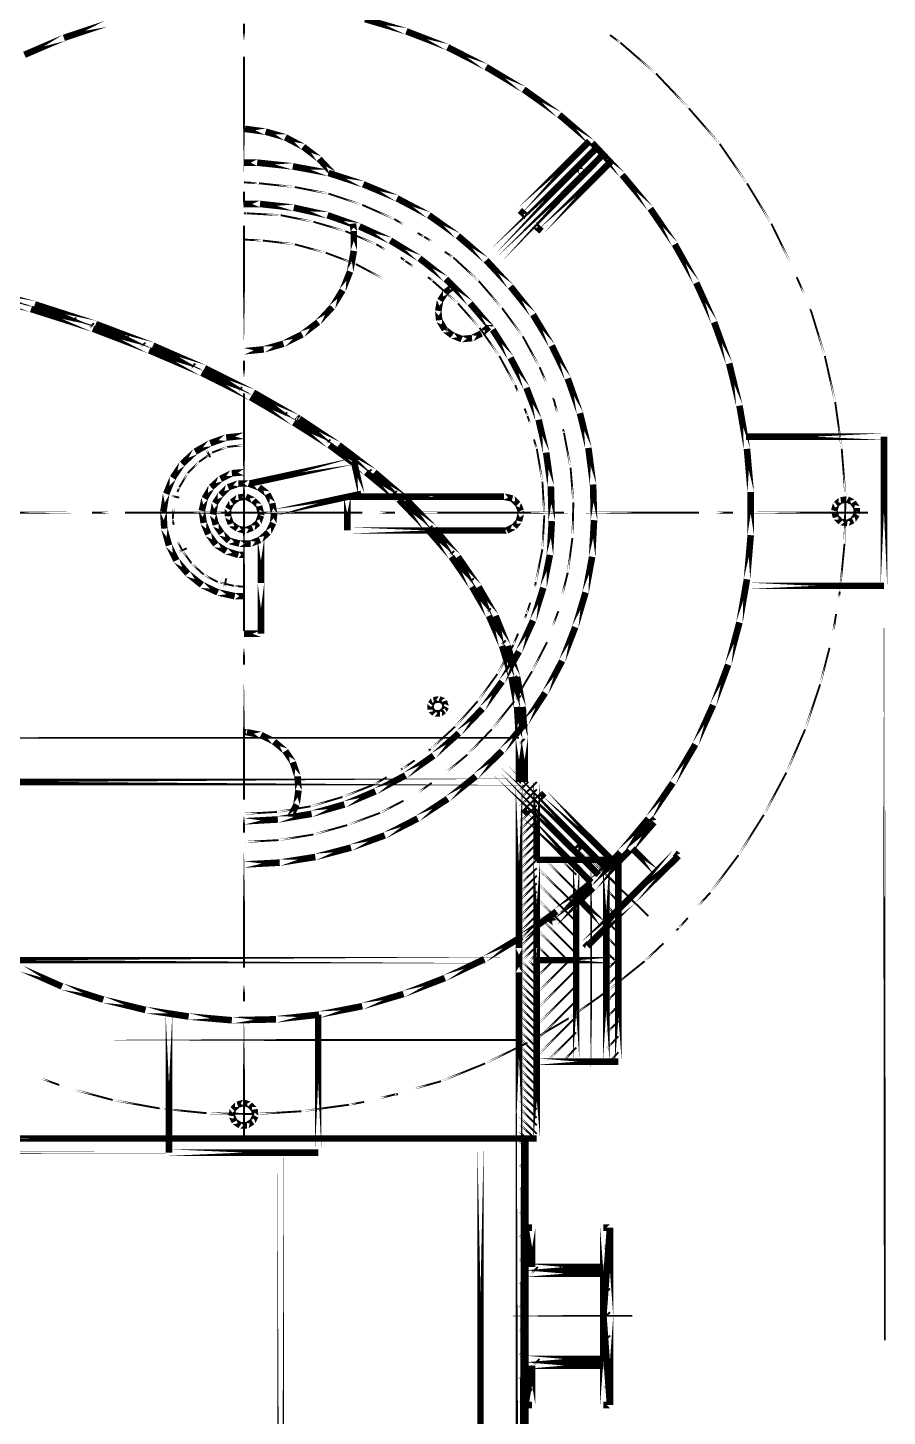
# Model space of a CAD drawing. Extents: x 0 to 359, y 1 to 652.
# Drawn here: x 281.6 to 359.2, y 416.8 to 542.1 of the extents above; entities that cross this region are included whole.
import ezdxf

# ---------------------------------------------------------------- set-up
doc = ezdxf.new("R2010")
doc.units = 0
doc.layers.add('C00-00-00-BLACK', color=7, linetype='CONTINUOUS')

msp = doc.modelspace()

# ---------------------------------------------------------------- linework, layer by layer
at = {"layer": 'C00-00-00-BLACK'}
for points, const_width in [([(288.713, 542.459), (284.904, 541.189), (288.713, 542.459)], 0.5927), ([(301.159, 540.935), (301.159, 542.459), (301.159, 540.935)], 0.1693), ([(315.806, 541.782), (312.082, 542.883), (315.806, 541.782)], 0.5927), ([(284.904, 541.189), (281.347, 539.665), (284.904, 541.189)], 0.5927), ([(319.533, 540.343), (315.806, 541.782), (319.533, 540.343)], 0.5927), ([(335.111, 540.766), (334.18, 541.443), (335.111, 540.766)], 0.1693), ([(323.004, 538.565), (319.533, 540.343), (323.004, 538.565)], 0.5927), ([(338.328, 537.972), (335.111, 540.766), (338.328, 537.972)], 0.1693), ([(301.159, 528.743), (301.159, 539.496), (301.159, 528.743)], 0.1693), ([(326.39, 536.533), (323.004, 538.565), (326.39, 536.533)], 0.5927), ([(341.292, 534.839), (338.328, 537.972), (341.292, 534.839)], 0.1693), ([(329.607, 534.247), (326.39, 536.533), (329.607, 534.247)], 0.5927), ([(332.57, 531.707), (329.607, 534.247), (332.57, 531.707)], 0.5927), ([(344.085, 531.622), (341.292, 534.839), (344.085, 531.622)], 0.1693), ([(301.245, 532.977), (301.159, 532.977), (301.245, 532.977)], 0.5927), ([(303.106, 532.723), (301.245, 532.977), (303.106, 532.723)], 0.5927), ([(304.884, 532.215), (303.106, 532.723), (304.884, 532.215)], 0.5927), ([(306.494, 531.368), (304.884, 532.215), (306.494, 531.368)], 0.5927), ([(307.932, 530.267), (306.494, 531.368), (307.932, 530.267)], 0.5927), ([(323.681, 521.97), (332.995, 531.283), (323.681, 521.97)], 0.5927), ([(326.051, 525.611), (332.317, 531.876), (326.051, 525.611)], 0.5927), ([(335.279, 528.828), (332.57, 531.707), (335.279, 528.828)], 0.5927), ([(346.541, 528.066), (344.085, 531.622), (346.541, 528.066)], 0.1693), ([(302.344, 529.929), (301.159, 529.929), (302.344, 529.929)], 0.5927), ([(305.562, 529.59), (302.344, 529.929), (305.562, 529.59)], 0.5927), ([(309.203, 528.913), (307.932, 530.267), (309.203, 528.913)], 0.5927), ([(324.273, 521.293), (333.587, 530.691), (324.273, 521.293)], 0.5927), ([(327.999, 523.748), (334.264, 530.013), (327.999, 523.748)], 0.5927), ([(308.78, 528.997), (305.562, 529.59), (308.78, 528.997)], 0.5927), ([(311.912, 527.981), (308.78, 528.997), (311.912, 527.981)], 0.5927), ([(331.555, 529.167), (331.216, 529.505), (331.555, 529.167)], 0.5927), ([(331.555, 529.167), (331.808, 528.913), (331.555, 529.167)], 0.5927), ([(337.821, 525.78), (335.279, 528.828), (337.821, 525.78)], 0.5927), ([(302.514, 528.066), (301.159, 528.151), (302.514, 528.066)], 0.1693), ([(305.732, 527.727), (302.514, 528.066), (305.732, 527.727)], 0.1693), ([(308.78, 527.135), (305.732, 527.727), (308.78, 527.135)], 0.1693), ([(314.96, 526.711), (311.912, 527.981), (314.96, 526.711)], 0.5927), ([(348.742, 524.425), (346.541, 528.066), (348.742, 524.425)], 0.1693), ([(302.599, 526.203), (301.159, 526.203), (302.599, 526.203)], 0.5927), ([(301.159, 525.78), (301.159, 527.304), (301.159, 525.78)], 0.1693), ([(305.646, 525.865), (302.599, 526.203), (305.646, 525.865)], 0.5927), ([(311.828, 526.119), (308.78, 527.135), (311.828, 526.119)], 0.1693), ([(314.705, 524.849), (311.828, 526.119), (314.705, 524.849)], 0.1693), ([(317.839, 525.187), (314.96, 526.711), (317.839, 525.187)], 0.5927), ([(301.413, 525.357), (301.159, 525.357), (301.413, 525.357)], 0.1693), ([(304.461, 525.187), (301.413, 525.357), (304.461, 525.187)], 0.1693), ([(307.425, 524.595), (304.461, 525.187), (307.425, 524.595)], 0.1693), ([(308.694, 525.187), (305.646, 525.865), (308.694, 525.187)], 0.5927), ([(311.573, 524.171), (308.694, 525.187), (311.573, 524.171)], 0.5927), ([(320.463, 523.325), (317.839, 525.187), (320.463, 523.325)], 0.5927), ([(326.729, 525.018), (326.051, 525.611), (326.729, 525.018)], 0.5927), ([(340.021, 522.563), (337.821, 525.78), (340.021, 522.563)], 0.5927), ([(301.159, 513.588), (301.159, 524.256), (301.159, 513.588)], 0.1693), ([(310.304, 523.748), (307.425, 524.595), (310.304, 523.748)], 0.1693), ([(313.097, 522.563), (310.304, 523.748), (313.097, 522.563)], 0.1693), ([(311.066, 523.748), (310.981, 524.425), (311.066, 523.748)], 0.5927), ([(311.066, 521.97), (311.066, 523.748), (311.066, 521.97)], 0.5927), ([(314.368, 522.901), (311.573, 524.171), (314.368, 522.901)], 0.5927), ([(315.553, 524.341), (314.705, 524.849), (315.553, 524.341)], 0.1693), ([(327.321, 524.341), (327.999, 523.748), (327.321, 524.341)], 0.5927), ([(350.435, 520.954), (348.742, 524.425), (350.435, 520.954)], 0.1693), ([(302.853, 522.901), (301.159, 522.986), (302.853, 522.901)], 0.1693), ([(305.732, 522.563), (302.853, 522.901), (305.732, 522.563)], 0.1693), ([(308.525, 521.801), (305.732, 522.563), (308.525, 521.801)], 0.1693), ([(313.945, 522.055), (313.097, 522.563), (313.945, 522.055)], 0.1693), ([(316.992, 521.293), (314.368, 522.901), (316.992, 521.293)], 0.5927), ([(317.416, 523.24), (316.822, 523.579), (317.416, 523.24)], 0.1693), ([(318.093, 522.817), (317.416, 523.24), (318.093, 522.817)], 0.1693), ([(323.004, 521.123), (320.463, 523.325), (323.004, 521.123)], 0.5927), ([(341.968, 519.091), (340.021, 522.563), (341.968, 519.091)], 0.5927), ([(311.234, 520.785), (308.525, 521.801), (311.234, 520.785)], 0.1693), ([(310.727, 520.107), (311.066, 521.97), (310.727, 520.107)], 0.5927), ([(315.722, 521.039), (315.299, 521.377), (315.722, 521.039)], 0.1693), ([(319.363, 519.43), (316.992, 521.293), (319.363, 519.43)], 0.5927), ([(320.04, 521.377), (319.278, 521.885), (320.04, 521.377)], 0.1693), ([(322.326, 519.261), (320.04, 521.377), (322.326, 519.261)], 0.1693), ([(325.205, 518.753), (323.004, 521.123), (325.205, 518.753)], 0.5927), ([(310.049, 518.414), (310.727, 520.107), (310.049, 518.414)], 0.5927), ([(313.775, 519.43), (311.234, 520.785), (313.775, 519.43)], 0.1693), ([(316.484, 520.531), (315.722, 521.039), (316.484, 520.531)], 0.1693), ([(282.279, 517.144), (276.352, 518.753), (282.279, 517.144)], 0.5927), ([(309.117, 516.89), (310.049, 518.414), (309.117, 516.89)], 0.5927), ([(318.178, 519.261), (317.754, 519.599), (318.178, 519.261)], 0.1693), ([(320.463, 517.229), (318.178, 519.261), (320.463, 517.229)], 0.1693), ([(321.564, 517.229), (319.363, 519.43), (321.564, 517.229)], 0.5927), ([(320.04, 518.753), (319.363, 518.245), (320.04, 518.753)], 0.5927), ([(324.443, 516.805), (322.326, 519.261), (324.443, 516.805)], 0.1693), ([(327.237, 516.213), (325.205, 518.753), (327.237, 516.213)], 0.5927), ([(343.578, 515.535), (341.968, 519.091), (343.578, 515.535)], 0.5927), ([(351.706, 518.075), (351.028, 519.599), (351.706, 518.075)], 0.1693), ([(281.94, 516.721), (276.013, 518.329), (281.94, 516.721)], 0.5927), ([(287.783, 515.366), (282.279, 517.144), (287.783, 515.366)], 0.5927), ([(318.855, 517.483), (318.685, 516.551), (318.855, 517.483)], 0.5927), ([(319.363, 518.245), (318.855, 517.483), (319.363, 518.245)], 0.5927), ([(323.596, 514.858), (321.564, 517.229), (323.596, 514.858)], 0.5927), ([(287.528, 514.943), (281.94, 516.721), (287.528, 514.943)], 0.5927), ([(282.448, 516.551), (282.787, 516.975), (282.448, 516.551)], 0.1693), ([(284.056, 516.128), (284.395, 516.467), (284.056, 516.128)], 0.1693), ([(307.848, 515.535), (309.117, 516.89), (307.848, 515.535)], 0.5927), ([(318.685, 516.551), (318.771, 515.705), (318.685, 516.551)], 0.5927), ([(322.411, 515.027), (320.463, 517.229), (322.411, 515.027)], 0.1693), ([(326.306, 514.265), (324.443, 516.805), (326.306, 514.265)], 0.1693), ([(328.929, 513.419), (327.237, 516.213), (328.929, 513.419)], 0.5927), ([(352.298, 516.636), (352.213, 516.721), (352.298, 516.636)], 0.1693), ([(353.568, 512.487), (352.298, 516.636), (353.568, 512.487)], 0.1693), ([(285.666, 515.535), (286.004, 515.959), (285.666, 515.535)], 0.1693), ([(287.189, 515.027), (287.613, 515.451), (287.189, 515.027)], 0.1693), ([(292.608, 512.995), (287.528, 514.943), (292.608, 512.995)], 0.5927), ([(292.946, 513.419), (287.783, 515.366), (292.946, 513.419)], 0.5927), ([(288.798, 514.519), (289.221, 514.858), (288.798, 514.519)], 0.1693), ([(306.408, 514.435), (307.848, 515.535), (306.408, 514.435)], 0.5927), ([(318.771, 515.705), (319.278, 514.858), (318.771, 515.705)], 0.5927), ([(319.786, 514.435), (318.939, 515.366), (319.786, 514.435)], 0.1693), ([(319.278, 514.858), (319.956, 514.35), (319.278, 514.858)], 0.5927), ([(322.579, 514.519), (323.257, 515.112), (322.579, 514.519)], 0.5927), ([(324.189, 512.487), (322.411, 515.027), (324.189, 512.487)], 0.1693), ([(323.257, 515.112), (323.257, 515.281), (323.257, 515.112)], 0.5927), ([(325.205, 512.318), (323.596, 514.858), (325.205, 512.318)], 0.5927), ([(344.933, 511.81), (343.578, 515.535), (344.933, 511.81)], 0.5927), ([(290.322, 513.927), (290.745, 514.265), (290.322, 513.927)], 0.1693), ([(291.846, 513.334), (292.269, 513.673), (291.846, 513.334)], 0.1693), ([(297.604, 511.387), (292.946, 513.419), (297.604, 511.387)], 0.5927), ([(302.937, 513.08), (304.716, 513.588), (302.937, 513.08)], 0.5927), ([(304.716, 513.588), (306.408, 514.435), (304.716, 513.588)], 0.5927), ([(319.956, 514.35), (320.802, 514.011), (319.956, 514.35)], 0.5927), ([(320.802, 514.011), (321.733, 514.096), (320.802, 514.011)], 0.5927), ([(321.733, 514.096), (322.579, 514.519), (321.733, 514.096)], 0.5927), ([(327.83, 511.471), (326.306, 514.265), (327.83, 511.471)], 0.1693), ([(330.369, 510.455), (328.929, 513.419), (330.369, 510.455)], 0.5927), ([(297.349, 510.963), (292.608, 512.995), (297.349, 510.963)], 0.5927), ([(293.371, 512.741), (293.794, 513.08), (293.371, 512.741)], 0.1693), ([(294.895, 512.064), (295.232, 512.487), (294.895, 512.064)], 0.1693), ([(301.159, 512.911), (302.937, 513.08), (301.159, 512.911)], 0.5927), ([(325.628, 509.863), (324.189, 512.487), (325.628, 509.863)], 0.1693), ([(326.645, 509.609), (325.205, 512.318), (326.645, 509.609)], 0.5927), ([(354.499, 508.339), (353.568, 512.487), (354.499, 508.339)], 0.1693), ([(296.333, 511.387), (296.756, 511.81), (296.333, 511.387)], 0.1693), ([(301.752, 508.762), (297.349, 510.963), (301.752, 508.762)], 0.5927), ([(302.005, 509.185), (297.604, 511.387), (302.005, 509.185)], 0.5927), ([(297.772, 510.794), (298.196, 511.133), (297.772, 510.794)], 0.1693), ([(301.159, 510.54), (301.159, 512.064), (301.159, 510.54)], 0.1693), ([(328.422, 510.117), (327.83, 511.471), (328.422, 510.117)], 0.1693), ([(345.863, 508), (344.933, 511.81), (345.863, 508)], 0.5927), ([(299.212, 510.032), (299.551, 510.455), (299.212, 510.032)], 0.1693), ([(325.883, 509.185), (325.628, 509.863), (325.883, 509.185)], 0.1693), ([(331.471, 507.323), (330.369, 510.455), (331.471, 507.323)], 0.5927), ([(300.651, 509.355), (300.99, 509.693), (300.651, 509.355)], 0.1693), ([(301.159, 498.348), (301.159, 509.101), (301.159, 498.348)], 0.1693), ([(305.646, 506.476), (301.752, 508.762), (305.646, 506.476)], 0.5927), ([(305.985, 506.899), (302.005, 509.185), (305.985, 506.899)], 0.5927), ([(302.005, 508.593), (302.344, 509.016), (302.005, 508.593)], 0.1693), ([(327.744, 506.73), (326.645, 509.609), (327.744, 506.73)], 0.5927), ([(329.099, 508.593), (329.015, 508.677), (329.099, 508.593)], 0.1693), ([(329.438, 507.323), (329.099, 508.593), (329.438, 507.323)], 0.1693), ([(303.361, 507.831), (303.784, 508.254), (303.361, 507.831)], 0.1693), ([(304.716, 507.069), (305.054, 507.407), (304.716, 507.069)], 0.1693), ([(326.729, 507.069), (326.475, 507.746), (326.729, 507.069)], 0.1693), ([(332.233, 504.19), (331.471, 507.323), (332.233, 504.19)], 0.5927), ([(346.541, 504.105), (345.863, 508), (346.541, 504.105)], 0.5927), ([(355.092, 504.105), (354.499, 508.339), (355.092, 504.105)], 0.1693), ([(308.864, 504.444), (305.646, 506.476), (308.864, 504.444)], 0.5927), ([(305.985, 506.899), (305.901, 506.984), (305.985, 506.899)], 0.5927), ([(306.155, 506.815), (305.985, 506.899), (306.155, 506.815)], 0.5927), ([(309.711, 504.444), (306.155, 506.815), (309.711, 504.444)], 0.5927), ([(306.071, 506.307), (306.408, 506.645), (306.071, 506.307)], 0.1693), ([(326.982, 506.391), (326.729, 507.069), (326.982, 506.391)], 0.1693), ([(328.422, 503.767), (327.744, 506.73), (328.422, 503.767)], 0.5927), ([(298.111, 504.613), (296.756, 503.851), (298.111, 504.613)], 0.5927), ([(299.551, 505.121), (298.111, 504.613), (299.551, 505.121)], 0.5927), ([(301.159, 505.291), (299.551, 505.121), (301.159, 505.291)], 0.5927), ([(307.34, 505.46), (307.679, 505.799), (307.34, 505.46)], 0.1693), ([(308.61, 504.613), (308.949, 504.952), (308.61, 504.613)], 0.1693), ([(327.575, 504.105), (327.321, 504.952), (327.575, 504.105)], 0.1693), ([(330.031, 505.545), (329.946, 505.883), (330.031, 505.545)], 0.1693), ([(330.623, 502.412), (330.031, 505.545), (330.623, 502.412)], 0.1693), ([(358.902, 505.206), (346.455, 505.206), (358.902, 505.206)], 0.5927), ([(358.902, 491.744), (358.902, 505.206), (358.902, 491.744)], 0.5927), ([(296.756, 503.851), (295.571, 502.751), (296.756, 503.851)], 0.5927), ([(298.281, 503.767), (297.095, 502.92), (298.281, 503.767)], 0.1693), ([(297.772, 504.021), (298.111, 503.343), (297.772, 504.021)], 0.1693), ([(299.635, 504.275), (298.281, 503.767), (299.635, 504.275)], 0.1693), ([(301.159, 504.444), (299.635, 504.275), (301.159, 504.444)], 0.1693), ([(312.166, 501.989), (308.864, 504.444), (312.166, 501.989)], 0.5927), ([(312.928, 501.989), (309.711, 504.444), (312.928, 501.989)], 0.5927), ([(309.879, 503.767), (310.218, 504.105), (309.879, 503.767)], 0.1693), ([(328.083, 501.142), (327.575, 504.105), (328.083, 501.142)], 0.1693), ([(328.845, 500.719), (328.422, 503.767), (328.845, 500.719)], 0.5927), ([(332.656, 500.888), (332.233, 504.19), (332.656, 500.888)], 0.5927), ([(346.88, 500.211), (346.541, 504.105), (346.88, 500.211)], 0.5927), ([(355.431, 499.787), (355.092, 504.105), (355.431, 499.787)], 0.1693), ([(295.571, 502.751), (294.725, 501.481), (295.571, 502.751)], 0.5927), ([(297.095, 502.92), (296.08, 501.904), (297.095, 502.92)], 0.1693), ([(311.066, 503.005), (301.668, 500.973), (311.066, 503.005)], 0.5927), ([(311.743, 500.041), (311.066, 503.005), (311.743, 500.041)], 0.5927), ([(311.066, 502.835), (311.404, 503.174), (311.066, 502.835)], 0.1693), ([(330.878, 499.279), (330.623, 502.412), (330.878, 499.279)], 0.1693), ([(294.725, 501.481), (294.133, 500.041), (294.725, 501.481)], 0.5927), ([(296.08, 501.904), (295.318, 500.634), (296.08, 501.904)], 0.1693), ([(299.043, 501.396), (298.196, 500.634), (299.043, 501.396)], 0.5927), ([(300.058, 501.904), (299.043, 501.396), (300.058, 501.904)], 0.5927), ([(300.651, 500.973), (299.721, 500.634), (300.651, 500.973)], 0.5927), ([(301.159, 501.989), (300.058, 501.904), (301.159, 501.989)], 0.5927), ([(301.582, 500.973), (300.651, 500.973), (301.582, 500.973)], 0.5927), ([(301.159, 501.904), (301.159, 498.348), (301.159, 501.904)], 0.1693), ([(302.514, 500.634), (301.582, 500.973), (302.514, 500.634)], 0.5927), ([(315.13, 499.533), (312.166, 501.989), (315.13, 499.533)], 0.5927), ([(312.251, 501.904), (312.674, 502.243), (312.251, 501.904)], 0.1693), ([(315.806, 499.533), (312.928, 501.989), (315.806, 499.533)], 0.5927), ([(313.436, 500.973), (313.775, 501.311), (313.436, 500.973)], 0.1693), ([(328.253, 498.094), (328.083, 501.142), (328.253, 498.094)], 0.1693), ([(332.74, 497.671), (332.656, 500.888), (332.74, 497.671)], 0.5927), ([(294.133, 500.041), (293.878, 498.433), (294.133, 500.041)], 0.5927), ([(294.556, 499.872), (295.318, 499.703), (294.556, 499.872)], 0.1693), ([(295.318, 500.634), (295.148, 500.211), (295.318, 500.634)], 0.1693), ([(297.604, 499.618), (297.349, 498.517), (297.604, 499.618)], 0.5927), ([(298.196, 500.634), (297.604, 499.618), (298.196, 500.634)], 0.5927), ([(299.043, 499.957), (298.534, 499.195), (299.043, 499.957)], 0.5927), ([(299.721, 500.634), (299.043, 499.957), (299.721, 500.634)], 0.5927), ([(300.651, 499.703), (300.058, 499.279), (300.651, 499.703)], 0.5927), ([(301.329, 499.787), (300.651, 499.703), (301.329, 499.787)], 0.5927), ([(302.005, 499.449), (301.329, 499.787), (302.005, 499.449)], 0.5927), ([(303.276, 500.041), (302.514, 500.634), (303.276, 500.041)], 0.5927), ([(303.699, 499.195), (303.276, 500.041), (303.699, 499.195)], 0.5927), ([(303.868, 498.348), (311.743, 500.041), (303.868, 498.348)], 0.5927), ([(324.612, 499.787), (310.472, 499.787), (324.612, 499.787)], 0.5927), ([(310.472, 499.787), (310.472, 496.739), (310.472, 499.787)], 0.5927), ([(312.421, 499.787), (324.612, 499.787), (312.421, 499.787)], 0.5927), ([(314.537, 499.957), (314.96, 500.295), (314.537, 499.957)], 0.1693), ([(324.612, 499.787), (325.374, 499.618), (324.612, 499.787)], 0.5927), ([(325.374, 499.618), (325.883, 499.11), (325.374, 499.618)], 0.5927), ([(328.929, 497.586), (328.845, 500.719), (328.929, 497.586)], 0.5927), ([(346.88, 496.316), (346.88, 500.211), (346.88, 496.316)], 0.5927), ([(293.878, 498.433), (293.963, 496.909), (293.878, 498.433)], 0.5927), ([(294.809, 498.771), (294.725, 497.755), (294.809, 498.771)], 0.1693), ([(297.349, 498.517), (297.518, 497.417), (297.349, 498.517)], 0.5927), ([(298.534, 499.195), (298.366, 498.179), (298.534, 499.195)], 0.5927), ([(300.058, 499.279), (299.721, 498.687), (300.058, 499.279)], 0.5927), ([(299.721, 498.687), (299.721, 498.009), (299.721, 498.687)], 0.5927), ([(302.514, 498.941), (302.005, 499.449), (302.514, 498.941)], 0.5927), ([(302.683, 498.263), (302.514, 498.941), (302.683, 498.263)], 0.5927), ([(303.868, 498.263), (303.699, 499.195), (303.868, 498.263)], 0.5927), ([(317.669, 496.909), (315.13, 499.533), (317.669, 496.909)], 0.5927), ([(318.346, 496.909), (315.806, 499.533), (318.346, 496.909)], 0.5927), ([(315.722, 498.941), (316.061, 499.279), (315.722, 498.941)], 0.1693), ([(325.883, 499.11), (326.136, 498.517), (325.883, 499.11)], 0.5927), ([(326.136, 498.517), (326.136, 498.263), (326.136, 498.517)], 0.5927), ([(330.793, 496.062), (330.878, 499.279), (330.793, 496.062)], 0.1693), ([(354.584, 499.11), (354.415, 498.517), (354.584, 499.11)], 0.5927), ([(354.415, 498.517), (354.584, 497.925), (354.415, 498.517)], 0.5927), ([(355.007, 499.449), (354.584, 499.11), (355.007, 499.449)], 0.5927), ([(355.6, 499.533), (355.007, 499.449), (355.6, 499.533)], 0.5927), ([(355.346, 495.554), (355.431, 499.787), (355.346, 495.554)], 0.1693), ([(356.108, 499.279), (355.6, 499.533), (356.108, 499.279)], 0.5927), ([(356.447, 498.771), (356.108, 499.279), (356.447, 498.771)], 0.5927), ([(356.447, 498.179), (356.447, 498.771), (356.447, 498.179)], 0.5927), ([(285.919, 498.348), (275.251, 498.348), (285.919, 498.348)], 0.1693), ([(288.968, 498.348), (287.444, 498.348), (288.968, 498.348)], 0.1693), ([(301.159, 498.348), (290.406, 498.348), (301.159, 498.348)], 0.1693), ([(294.725, 497.755), (294.809, 497.247), (294.725, 497.755)], 0.1693), ([(297.518, 497.417), (297.942, 496.401), (297.518, 497.417)], 0.5927), ([(297.604, 498.348), (301.159, 498.348), (297.604, 498.348)], 0.1693), ([(298.366, 498.179), (298.619, 497.247), (298.366, 498.179)], 0.5927), ([(298.619, 497.247), (299.128, 496.485), (298.619, 497.247)], 0.5927), ([(299.721, 498.009), (299.974, 497.332), (299.721, 498.009)], 0.5927), ([(299.974, 497.332), (300.567, 496.909), (299.974, 497.332)], 0.5927), ([(301.159, 498.348), (301.159, 487.68), (301.159, 498.348)], 0.1693), ([(301.159, 498.348), (311.828, 498.348), (301.159, 498.348)], 0.1693), ([(304.631, 498.348), (301.159, 498.348), (304.631, 498.348)], 0.1693), ([(301.159, 494.877), (301.159, 498.348), (301.159, 494.877)], 0.1693), ([(301.921, 496.993), (302.43, 497.417), (301.921, 496.993)], 0.5927), ([(302.43, 497.417), (302.683, 498.094), (302.43, 497.417)], 0.5927), ([(302.683, 498.094), (302.683, 498.263), (302.683, 498.094)], 0.5927), ([(303.361, 496.57), (303.784, 497.417), (303.361, 496.57)], 0.5927), ([(303.784, 497.417), (303.868, 498.263), (303.784, 497.417)], 0.5927), ([(313.351, 498.348), (314.791, 498.348), (313.351, 498.348)], 0.1693), ([(316.315, 498.348), (327.068, 498.348), (316.315, 498.348)], 0.1693), ([(316.738, 497.925), (317.077, 498.263), (316.738, 497.925)], 0.1693), ([(330.878, 498.348), (318.601, 498.348), (330.878, 498.348)], 0.1693), ([(325.967, 497.586), (325.544, 497.078), (325.967, 497.586)], 0.5927), ([(326.136, 498.263), (325.967, 497.586), (326.136, 498.263)], 0.5927), ([(328.083, 495.046), (328.253, 498.094), (328.083, 495.046)], 0.1693), ([(328.506, 498.348), (330.031, 498.348), (328.506, 498.348)], 0.1693), ([(328.761, 494.538), (328.929, 497.586), (328.761, 494.538)], 0.5927), ([(331.555, 498.348), (342.222, 498.348), (331.555, 498.348)], 0.1693), ([(332.57, 494.369), (332.74, 497.671), (332.57, 494.369)], 0.5927), ([(343.746, 498.348), (345.27, 498.348), (343.746, 498.348)], 0.1693), ([(346.71, 498.348), (357.463, 498.348), (346.71, 498.348)], 0.1693), ([(354.584, 497.925), (355.007, 497.501), (354.584, 497.925)], 0.5927), ([(355.007, 497.501), (355.6, 497.417), (355.007, 497.501)], 0.5927), ([(355.6, 497.417), (356.108, 497.671), (355.6, 497.417)], 0.5927), ([(356.108, 497.671), (356.447, 498.179), (356.108, 497.671)], 0.5927), ([(293.963, 496.909), (294.386, 495.385), (293.963, 496.909)], 0.5927), ([(297.942, 496.401), (298.619, 495.469), (297.942, 496.401)], 0.5927), ([(299.128, 496.485), (299.805, 495.808), (299.128, 496.485)], 0.5927), ([(300.567, 496.909), (301.245, 496.739), (300.567, 496.909)], 0.5927), ([(301.245, 496.739), (301.921, 496.993), (301.245, 496.739)], 0.5927), ([(301.752, 495.554), (302.599, 495.893), (301.752, 495.554)], 0.5927), ([(302.599, 495.893), (303.361, 496.57), (302.599, 495.893)], 0.5927), ([(302.683, 495.977), (302.683, 491.998), (302.683, 495.977)], 0.5927), ([(310.472, 496.739), (324.782, 496.739), (310.472, 496.739)], 0.5927), ([(319.87, 494.369), (317.669, 496.909), (319.87, 494.369)], 0.5927), ([(317.754, 496.824), (318.178, 497.163), (317.754, 496.824)], 0.1693), ([(320.463, 494.369), (318.346, 496.909), (320.463, 494.369)], 0.5927), ([(318.771, 495.639), (319.108, 496.062), (318.771, 495.639)], 0.1693), ([(324.866, 496.739), (324.612, 496.739), (324.866, 496.739)], 0.5927), ([(325.544, 497.078), (324.866, 496.739), (325.544, 497.078)], 0.5927), ([(330.369, 492.929), (330.793, 496.062), (330.369, 492.929)], 0.1693), ([(346.541, 492.337), (346.88, 496.316), (346.541, 492.337)], 0.5927), ([(294.386, 495.385), (295.063, 494.03), (294.386, 495.385)], 0.5927), ([(295.148, 495.808), (295.571, 494.961), (295.148, 495.808)], 0.1693), ([(295.232, 494.792), (295.994, 495.131), (295.232, 494.792)], 0.1693), ([(295.571, 494.961), (296.417, 493.776), (295.571, 494.961)], 0.1693), ([(298.619, 495.469), (299.551, 494.877), (298.619, 495.469)], 0.5927), ([(299.551, 494.877), (300.651, 494.538), (299.551, 494.877)], 0.5927), ([(299.805, 495.808), (300.736, 495.554), (299.805, 495.808)], 0.5927), ([(300.736, 495.554), (301.752, 495.554), (300.736, 495.554)], 0.5927), ([(319.701, 494.538), (320.125, 494.877), (319.701, 494.538)], 0.1693), ([(327.491, 492.083), (328.083, 495.046), (327.491, 492.083)], 0.1693), ([(354.923, 491.236), (355.346, 495.554), (354.923, 491.236)], 0.1693), ([(295.063, 494.03), (296.08, 492.845), (295.063, 494.03)], 0.5927), ([(296.417, 493.776), (297.518, 492.76), (296.417, 493.776)], 0.1693), ([(300.651, 494.538), (301.159, 494.538), (300.651, 494.538)], 0.5927), ([(321.733, 491.659), (319.87, 494.369), (321.733, 491.659)], 0.5927), ([(322.326, 491.659), (320.463, 494.369), (322.326, 491.659)], 0.5927), ([(320.632, 493.268), (320.971, 493.691), (320.632, 493.268)], 0.1693), ([(328.167, 491.575), (328.761, 494.538), (328.167, 491.575)], 0.5927), ([(331.978, 491.151), (332.57, 494.369), (331.978, 491.151)], 0.5927), ([(296.08, 492.845), (297.349, 491.829), (296.08, 492.845)], 0.5927), ([(297.518, 492.76), (298.789, 492.083), (297.518, 492.76)], 0.1693), ([(299.382, 491.575), (299.551, 492.421), (299.382, 491.575)], 0.1693), ([(321.48, 492.083), (321.903, 492.421), (321.48, 492.083)], 0.1693), ([(329.861, 490.897), (330.369, 492.929), (329.861, 490.897)], 0.1693), ([(345.863, 488.442), (346.541, 492.337), (345.863, 488.442)], 0.5927), ([(297.349, 491.829), (298.789, 491.151), (297.349, 491.829)], 0.5927), ([(298.789, 491.151), (300.313, 490.813), (298.789, 491.151)], 0.5927), ([(298.789, 492.083), (300.228, 491.744), (298.789, 492.083)], 0.1693), ([(300.228, 491.744), (301.159, 491.659), (300.228, 491.744)], 0.1693), ([(302.683, 491.998), (302.683, 487.426), (302.683, 491.998)], 0.5927), ([(323.257, 489.035), (321.733, 491.659), (323.257, 489.035)], 0.5927), ([(323.85, 489.035), (322.326, 491.659), (323.85, 489.035)], 0.5927), ([(322.326, 490.728), (322.665, 491.067), (322.326, 490.728)], 0.1693), ([(327.237, 488.611), (328.167, 491.575), (327.237, 488.611)], 0.5927), ([(327.405, 491.659), (327.491, 492.083), (327.405, 491.659)], 0.1693), ([(331.046, 488.019), (331.978, 491.151), (331.046, 488.019)], 0.5927), ([(346.455, 491.744), (358.902, 491.744), (346.455, 491.744)], 0.5927), ([(354.838, 490.728), (354.923, 491.236), (354.838, 490.728)], 0.1693), ([(358.902, 491.744), (358.987, 423.672), (358.902, 491.744)], 0.1693), ([(300.313, 490.813), (301.159, 490.813), (300.313, 490.813)], 0.5927), ([(326.645, 489.204), (326.982, 490.22), (326.645, 489.204)], 0.1693), ([(324.443, 486.325), (323.257, 489.035), (324.443, 486.325)], 0.5927), ([(323.088, 489.373), (323.427, 489.712), (323.088, 489.373)], 0.1693), ([(324.951, 486.325), (323.85, 489.035), (324.951, 486.325)], 0.5927), ([(325.967, 485.817), (327.237, 488.611), (325.967, 485.817)], 0.5927), ([(326.475, 488.781), (326.645, 489.204), (326.475, 488.781)], 0.1693), ([(329.015, 488.103), (329.522, 489.458), (329.015, 488.103)], 0.1693), ([(344.847, 484.632), (345.863, 488.442), (344.847, 484.632)], 0.5927), ([(354.33, 487.595), (354.584, 489.204), (354.33, 487.595)], 0.1693), ([(302.683, 487.426), (301.159, 487.426), (302.683, 487.426)], 0.5927), ([(323.766, 487.934), (324.189, 488.357), (323.766, 487.934)], 0.1693), ([(325.458, 486.41), (325.883, 487.426), (325.458, 486.41)], 0.1693), ([(329.861, 484.971), (331.046, 488.019), (329.861, 484.971)], 0.5927), ([(301.159, 486.156), (301.159, 484.632), (301.159, 486.156)], 0.1693), ([(324.019, 483.785), (325.458, 486.41), (324.019, 483.785)], 0.1693), ([(325.289, 483.531), (324.443, 486.325), (325.289, 483.531)], 0.5927), ([(324.443, 483.108), (325.967, 485.817), (324.443, 483.108)], 0.5927), ([(324.358, 486.41), (324.782, 486.833), (324.358, 486.41)], 0.1693), ([(325.797, 483.531), (324.951, 486.325), (325.797, 483.531)], 0.5927), ([(327.152, 484.039), (328.506, 486.664), (327.152, 484.039)], 0.1693), ([(353.145, 482.854), (353.991, 486.156), (353.145, 482.854)], 0.1693), ([(324.951, 484.886), (325.374, 485.309), (324.951, 484.886)], 0.1693), ([(328.337, 482.092), (329.861, 484.971), (328.337, 482.092)], 0.5927), ([(343.493, 480.991), (344.847, 484.632), (343.493, 480.991)], 0.5927), ([(322.242, 481.33), (324.019, 483.785), (322.242, 481.33)], 0.1693), ([(325.797, 480.822), (325.289, 483.531), (325.797, 480.822)], 0.5927), ([(325.374, 483.193), (325.797, 483.616), (325.374, 483.193)], 0.1693), ([(325.544, 481.33), (327.152, 484.039), (325.544, 481.33)], 0.1693), ([(326.306, 480.822), (325.797, 483.531), (326.306, 480.822)], 0.5927), ([(301.159, 483.193), (301.159, 472.44), (301.159, 483.193)], 0.1693), ([(322.665, 480.653), (324.443, 483.108), (322.665, 480.653)], 0.5927), ([(326.559, 479.383), (328.337, 482.092), (326.559, 479.383)], 0.5927), ([(351.79, 478.79), (353.145, 482.854), (351.79, 478.79)], 0.1693), ([(318.262, 481.415), (318.008, 481.076), (318.262, 481.415)], 0.5927), ([(318.008, 481.076), (318.008, 480.568), (318.008, 481.076)], 0.5927), ([(318.771, 481.499), (318.262, 481.415), (318.771, 481.499)], 0.5927), ([(319.194, 481.33), (318.771, 481.499), (319.194, 481.33)], 0.5927), ([(319.363, 480.822), (319.194, 481.33), (319.363, 480.822)], 0.5927), ([(319.194, 480.483), (319.363, 480.822), (319.194, 480.483)], 0.5927), ([(320.209, 479.044), (322.242, 481.33), (320.209, 479.044)], 0.1693), ([(323.511, 478.79), (325.544, 481.33), (323.511, 478.79)], 0.1693), ([(325.967, 478.028), (325.797, 480.822), (325.967, 478.028)], 0.5927), ([(325.713, 481.415), (326.136, 481.838), (325.713, 481.415)], 0.1693), ([(326.475, 478.028), (326.306, 480.822), (326.475, 478.028)], 0.5927), ([(341.884, 477.435), (343.493, 480.991), (341.884, 477.435)], 0.5927), ([(318.008, 480.568), (318.346, 480.229), (318.008, 480.568)], 0.5927), ([(318.346, 480.229), (318.855, 480.229), (318.346, 480.229)], 0.5927), ([(318.855, 480.229), (319.194, 480.483), (318.855, 480.229)], 0.5927), ([(320.548, 478.451), (322.665, 480.653), (320.548, 478.451)], 0.5927), ([(325.967, 479.467), (326.39, 479.975), (325.967, 479.467)], 0.1693), ([(301.413, 478.536), (301.159, 478.536), (301.413, 478.536)], 0.5927), ([(302.683, 478.282), (301.413, 478.536), (302.683, 478.282)], 0.5927), ([(318.008, 477.012), (320.209, 479.044), (318.008, 477.012)], 0.1693), ([(318.262, 476.419), (320.548, 478.451), (318.262, 476.419)], 0.5927), ([(321.31, 476.504), (323.511, 478.79), (321.31, 476.504)], 0.1693), ([(324.443, 476.843), (326.559, 479.383), (324.443, 476.843)], 0.5927), ([(350.096, 474.895), (351.79, 478.79), (350.096, 474.895)], 0.1693), ([(239.267, 478.028), (325.967, 478.028), (239.267, 478.028)], 0.1693), ([(303.868, 477.689), (302.683, 478.282), (303.868, 477.689)], 0.5927), ([(304.884, 476.843), (303.868, 477.689), (304.884, 476.843)], 0.5927), ([(325.967, 478.028), (325.967, 474.049), (325.967, 478.028)], 0.5927), ([(325.967, 477.435), (326.475, 477.943), (325.967, 477.435)], 0.1693), ([(326.475, 478.028), (326.475, 474.049), (326.475, 478.028)], 0.5927), ([(339.852, 473.964), (341.884, 477.435), (339.852, 473.964)], 0.5927), ([(305.562, 475.827), (304.884, 476.843), (305.562, 475.827)], 0.5927), ([(305.985, 474.557), (305.562, 475.827), (305.985, 474.557)], 0.5927), ([(315.722, 474.641), (318.262, 476.419), (315.722, 474.641)], 0.5927), ([(317.754, 476.843), (318.008, 477.012), (317.754, 476.843)], 0.1693), ([(319.363, 474.895), (321.31, 476.504), (319.363, 474.895)], 0.1693), ([(322.072, 474.557), (324.443, 476.843), (322.072, 474.557)], 0.5927), ([(306.071, 473.287), (305.985, 474.557), (306.071, 473.287)], 0.5927), ([(313.013, 473.202), (315.722, 474.641), (313.013, 473.202)], 0.5927), ([(315.299, 475.149), (315.467, 475.234), (315.299, 475.149)], 0.1693), ([(315.467, 475.234), (316.568, 475.996), (315.467, 475.234)], 0.1693), ([(319.533, 472.525), (322.072, 474.557), (319.533, 472.525)], 0.5927), ([(323.934, 474.811), (333.163, 465.667), (323.934, 474.811)], 0.5927), ([(324.612, 475.488), (333.841, 466.259), (324.612, 475.488)], 0.5927), ([(325.967, 475.319), (326.475, 475.827), (325.967, 475.319)], 0.1693), ([(348.065, 471.085), (350.096, 474.895), (348.065, 471.085)], 0.1693), ([(327.575, 474.049), (235.966, 474.049), (327.575, 474.049)], 0.5927), ([(326.982, 474.049), (239.267, 474.049), (326.982, 474.049)], 0.5927), ([(305.901, 472.017), (306.071, 473.287), (305.901, 472.017)], 0.5927), ([(310.049, 472.694), (312.844, 473.795), (310.049, 472.694)], 0.1693), ([(312.844, 473.795), (314.029, 474.472), (312.844, 473.795)], 0.1693), ([(316.907, 473.117), (318.093, 473.964), (316.907, 473.117)], 0.1693), ([(325.967, 474.049), (325.967, 304.038), (325.967, 474.049)], 0.5927), ([(325.967, 474.049), (325.967, 459.063), (325.967, 474.049)], 0.5927), ([(325.967, 472.44), (327.575, 474.049), (325.967, 472.44)], 0.1693), ([(325.967, 473.202), (326.813, 474.049), (325.967, 473.202)], 0.1693), ([(325.967, 473.879), (326.136, 474.049), (325.967, 473.879)], 0.1693), ([(327.575, 474.049), (327.575, 467.021), (327.575, 474.049)], 0.5927), ([(337.651, 470.747), (339.852, 473.964), (337.651, 470.747)], 0.5927), ([(307.17, 471.847), (310.049, 472.694), (307.17, 471.847)], 0.1693), ([(310.218, 472.017), (313.013, 473.202), (310.218, 472.017)], 0.5927), ([(313.436, 471.255), (315.553, 472.355), (313.436, 471.255)], 0.1693), ([(316.822, 470.747), (319.533, 472.525), (316.822, 470.747)], 0.5927), ([(325.967, 471.763), (327.575, 473.371), (325.967, 471.763)], 0.1693), ([(325.967, 471.085), (327.575, 472.694), (325.967, 471.085)], 0.1693), ([(327.66, 472.44), (328.253, 473.033), (327.66, 472.44)], 0.5927), ([(328.253, 473.033), (334.433, 466.937), (328.253, 473.033)], 0.5927), ([(301.159, 471.17), (304.122, 471.339), (301.159, 471.17)], 0.1693), ([(301.159, 471.001), (301.159, 469.477), (301.159, 471.001)], 0.1693), ([(304.207, 470.662), (307.256, 471.17), (304.207, 470.662)], 0.5927), ([(304.122, 471.339), (307.17, 471.847), (304.122, 471.339)], 0.1693), ([(305.308, 470.831), (305.901, 472.017), (305.308, 470.831)], 0.5927), ([(307.256, 471.17), (310.218, 472.017), (307.256, 471.17)], 0.5927), ([(310.472, 470.154), (313.436, 471.255), (310.472, 470.154)], 0.1693), ([(325.967, 470.323), (327.575, 471.932), (325.967, 470.323)], 0.1693), ([(325.967, 469.646), (327.575, 471.255), (325.967, 469.646)], 0.1693), ([(326.982, 471.763), (326.39, 471.17), (326.982, 471.763)], 0.5927), ([(326.39, 471.17), (332.486, 464.989), (326.39, 471.17)], 0.5927), ([(345.779, 467.445), (348.065, 471.085), (345.779, 467.445)], 0.1693), ([(301.159, 470.493), (304.207, 470.662), (301.159, 470.493)], 0.5927), ([(307.425, 469.307), (310.472, 470.154), (307.425, 469.307)], 0.1693), ([(313.859, 469.223), (316.822, 470.747), (313.859, 469.223)], 0.5927), ([(325.967, 468.969), (327.575, 470.577), (325.967, 468.969)], 0.1693), ([(325.967, 468.207), (327.575, 469.815), (325.967, 468.207)], 0.1693), ([(335.111, 467.699), (337.651, 470.747), (335.111, 467.699)], 0.5927), ([(335.957, 467.868), (338.158, 470.408), (335.957, 467.868)], 0.5927), ([(338.158, 470.408), (337.821, 470.747), (338.158, 470.408)], 0.5927), ([(301.159, 468.63), (304.292, 468.799), (301.159, 468.63)], 0.1693), ([(304.292, 468.799), (307.425, 469.307), (304.292, 468.799)], 0.1693), ([(310.811, 468.122), (313.859, 469.223), (310.811, 468.122)], 0.5927), ([(325.967, 467.529), (327.575, 469.138), (325.967, 467.529)], 0.1693), ([(331.046, 467.783), (331.639, 468.461), (331.046, 467.783)], 0.5927), ([(332.486, 469.053), (332.486, 457.031), (332.486, 469.053)], 0.1693), ([(301.159, 467.953), (301.159, 457.285), (301.159, 467.953)], 0.1693), ([(304.377, 466.767), (307.595, 467.275), (304.377, 466.767)], 0.5927), ([(307.595, 467.275), (310.811, 468.122), (307.595, 467.275)], 0.5927), ([(325.967, 466.852), (327.575, 468.461), (325.967, 466.852)], 0.1693), ([(325.967, 466.09), (327.575, 467.699), (325.967, 466.09)], 0.1693), ([(327.575, 467.021), (334.942, 467.021), (327.575, 467.021)], 0.5927), ([(327.575, 467.021), (327.575, 459.063), (327.575, 467.021)], 0.5927), ([(334.942, 467.021), (327.575, 467.021), (334.942, 467.021)], 0.5927), ([(327.575, 467.021), (327.575, 448.818), (327.575, 467.021)], 0.5927), ([(331.132, 467.021), (331.132, 457.962), (331.132, 467.021)], 0.5927), ([(331.301, 468.122), (337.651, 461.941), (331.301, 468.122)], 0.1693), ([(332.401, 464.905), (335.111, 467.699), (332.401, 464.905)], 0.5927), ([(332.656, 464.481), (335.957, 467.868), (332.656, 464.481)], 0.5927), ([(333.841, 467.021), (333.841, 457.962), (333.841, 467.021)], 0.5927), ([(334.942, 467.021), (334.942, 459.063), (334.942, 467.021)], 0.5927), ([(334.942, 448.818), (334.942, 467.021), (334.942, 448.818)], 0.5927), ([(340.021, 467.614), (335.957, 463.55), (340.021, 467.614)], 0.5927), ([(338.328, 465.921), (336.211, 468.037), (338.328, 465.921)], 0.5927), ([(336.211, 463.296), (340.36, 467.36), (336.211, 463.296)], 0.5927), ([(340.36, 467.36), (340.021, 467.614), (340.36, 467.36)], 0.5927), ([(343.239, 464.058), (345.779, 467.445), (343.239, 464.058)], 0.1693), ([(301.159, 466.598), (304.377, 466.767), (301.159, 466.598)], 0.5927), ([(325.967, 465.413), (327.575, 467.021), (325.967, 465.413)], 0.1693), ([(325.967, 464.735), (327.575, 466.259), (325.967, 464.735)], 0.1693), ([(327.575, 466.344), (331.132, 462.873), (327.575, 466.344)], 0.1693), ([(328.337, 467.021), (331.132, 464.227), (328.337, 467.021)], 0.1693), ([(329.777, 467.021), (331.132, 465.667), (329.777, 467.021)], 0.1693), ([(334.01, 467.021), (334.942, 466.09), (334.01, 467.021)], 0.1693), ([(325.967, 463.973), (327.575, 465.582), (325.967, 463.973)], 0.1693), ([(325.967, 463.296), (327.575, 464.905), (325.967, 463.296)], 0.1693), ([(327.575, 464.989), (331.132, 461.433), (327.575, 464.989)], 0.1693), ([(329.354, 462.365), (332.401, 464.905), (329.354, 462.365)], 0.5927), ([(333.841, 465.751), (334.942, 464.651), (333.841, 465.751)], 0.1693), ([(325.967, 462.534), (327.575, 464.143), (325.967, 462.534)], 0.1693), ([(327.575, 463.55), (331.132, 459.994), (327.575, 463.55)], 0.1693), ([(329.184, 461.349), (332.656, 464.481), (329.184, 461.349)], 0.5927), ([(333.587, 461.179), (331.471, 463.381), (333.587, 461.179)], 0.5927), ([(331.894, 459.486), (335.957, 463.55), (331.894, 459.486)], 0.5927), ([(336.211, 463.296), (332.147, 459.232), (336.211, 463.296)], 0.5927), ([(333.841, 464.397), (334.942, 463.211), (333.841, 464.397)], 0.1693), ([(342.138, 462.873), (343.239, 464.058), (342.138, 462.873)], 0.1693), ([(325.967, 461.857), (327.575, 463.465), (325.967, 461.857)], 0.1693), ([(325.967, 461.179), (327.575, 462.788), (325.967, 461.179)], 0.1693), ([(326.22, 460.079), (329.354, 462.365), (326.22, 460.079)], 0.5927), ([(333.841, 462.957), (334.942, 461.772), (333.841, 462.957)], 0.1693), ([(325.967, 460.417), (327.575, 462.026), (325.967, 460.417)], 0.1693), ([(325.967, 459.74), (327.575, 461.349), (325.967, 459.74)], 0.1693), ([(327.575, 462.111), (331.132, 458.555), (327.575, 462.111)], 0.1693), ([(329.184, 461.349), (328.761, 461.687), (329.184, 461.349)], 0.5927), ([(333.841, 461.518), (334.942, 460.417), (333.841, 461.518)], 0.1693), ([(340.36, 460.841), (341.206, 461.772), (340.36, 460.841)], 0.1693), ([(322.834, 458.047), (326.22, 460.079), (322.834, 458.047)], 0.5927), ([(325.967, 459.063), (327.575, 460.671), (325.967, 459.063)], 0.1693), ([(325.967, 458.301), (327.575, 459.909), (325.967, 458.301)], 0.1693), ([(327.575, 460.756), (330.369, 457.962), (327.575, 460.756)], 0.1693), ([(333.841, 460.163), (334.942, 458.978), (333.841, 460.163)], 0.1693), ([(340.105, 460.587), (340.36, 460.841), (340.105, 460.587)], 0.1693), ([(325.967, 459.063), (325.967, 457.877), (325.967, 459.063)], 0.5927), ([(326.306, 457.962), (327.575, 459.232), (326.306, 457.962)], 0.1693), ([(326.982, 457.962), (327.575, 458.555), (326.982, 457.962)], 0.1693), ([(327.575, 459.317), (328.929, 457.962), (327.575, 459.317)], 0.1693), ([(332.147, 459.232), (331.894, 459.486), (332.147, 459.232)], 0.5927), ([(332.486, 446.871), (332.486, 458.809), (332.486, 446.871)], 0.1693), ([(333.841, 458.724), (334.603, 457.962), (333.841, 458.724)], 0.1693), ([(337.312, 457.877), (339.006, 459.486), (337.312, 457.877)], 0.1693), ([(327.575, 457.962), (235.966, 457.962), (327.575, 457.962)], 0.5927), ([(281.094, 457.2), (284.734, 455.591), (281.094, 457.2)], 0.5927), ([(319.278, 456.353), (322.834, 458.047), (319.278, 456.353)], 0.5927), ([(325.967, 456.861), (325.967, 457.877), (325.967, 456.861)], 0.5927), ([(325.967, 457.369), (327.575, 455.761), (325.967, 457.369)], 0.1693), ([(326.136, 457.962), (327.575, 456.523), (326.136, 457.962)], 0.1693), ([(326.813, 457.962), (327.575, 457.2), (326.813, 457.962)], 0.1693), ([(334.942, 457.962), (327.575, 457.962), (334.942, 457.962)], 0.5927), ([(327.575, 457.962), (327.575, 448.818), (327.575, 457.962)], 0.5927), ([(327.575, 454.999), (330.539, 457.962), (327.575, 454.999)], 0.1693), ([(327.575, 456.438), (329.099, 457.962), (327.575, 456.438)], 0.1693), ([(327.575, 457.793), (327.744, 457.962), (327.575, 457.793)], 0.1693), ([(327.575, 457.962), (327.575, 457.877), (327.575, 457.962)], 0.1693), ([(331.132, 448.818), (331.132, 457.962), (331.132, 448.818)], 0.5927), ([(333.841, 448.818), (333.841, 457.962), (333.841, 448.818)], 0.5927), ([(333.841, 457.031), (334.772, 457.962), (333.841, 457.031)], 0.1693), ([(333.925, 455.168), (337.312, 457.877), (333.925, 455.168)], 0.1693), ([(334.942, 448.818), (334.942, 457.962), (334.942, 448.818)], 0.5927), ([(315.553, 454.914), (319.278, 456.353), (315.553, 454.914)], 0.5927), ([(325.967, 441.875), (325.967, 456.861), (325.967, 441.875)], 0.5927), ([(325.967, 456.692), (327.575, 455.083), (325.967, 456.692)], 0.1693), ([(327.575, 448.818), (327.575, 456.861), (327.575, 448.818)], 0.5927), ([(327.575, 453.559), (331.132, 457.115), (327.575, 453.559)], 0.1693), ([(333.841, 455.591), (334.942, 456.692), (333.841, 455.591)], 0.1693), ([(334.942, 448.818), (334.942, 456.861), (334.942, 448.818)], 0.5927), ([(284.734, 455.591), (288.459, 454.406), (284.734, 455.591)], 0.5927), ([(301.159, 455.761), (301.159, 454.237), (301.159, 455.761)], 0.1693), ([(311.828, 453.813), (315.553, 454.914), (311.828, 453.813)], 0.5927), ([(325.967, 455.93), (327.575, 454.321), (325.967, 455.93)], 0.1693), ([(325.967, 455.253), (327.575, 453.644), (325.967, 455.253)], 0.1693), ([(327.575, 452.12), (331.132, 455.676), (327.575, 452.12)], 0.1693), ([(330.454, 452.713), (333.925, 455.168), (330.454, 452.713)], 0.1693), ([(333.841, 454.152), (334.942, 455.337), (333.841, 454.152)], 0.1693), ([(288.459, 454.406), (292.269, 453.475), (288.459, 454.406)], 0.5927), ([(292.269, 453.475), (296.164, 452.882), (292.269, 453.475)], 0.5927), ([(307.932, 453.051), (311.828, 453.813), (307.932, 453.051)], 0.5927), ([(325.967, 454.575), (327.575, 452.967), (325.967, 454.575)], 0.1693), ([(325.967, 453.813), (327.575, 452.205), (325.967, 453.813)], 0.1693), ([(327.575, 450.765), (331.132, 454.321), (327.575, 450.765)], 0.1693), ([(333.841, 452.713), (334.942, 453.898), (333.841, 452.713)], 0.1693), ([(294.386, 453.051), (294.386, 440.605), (294.386, 453.051)], 0.5927), ([(296.164, 452.882), (300.058, 452.543), (296.164, 452.882)], 0.5927), ([(300.058, 452.543), (304.038, 452.628), (300.058, 452.543)], 0.5927), ([(301.159, 452.797), (301.159, 442.045), (301.159, 452.797)], 0.1693), ([(304.038, 452.628), (307.932, 453.051), (304.038, 452.628)], 0.5927), ([(307.848, 440.605), (307.848, 453.051), (307.848, 440.605)], 0.5927), ([(325.967, 453.136), (327.575, 451.527), (325.967, 453.136)], 0.1693), ([(325.967, 452.459), (327.575, 450.85), (325.967, 452.459)], 0.1693), ([(326.729, 450.511), (330.454, 452.713), (326.729, 450.511)], 0.1693), ([(327.575, 449.326), (331.132, 452.882), (327.575, 449.326)], 0.1693), ([(333.841, 451.358), (334.942, 452.459), (333.841, 451.358)], 0.1693), ([(325.967, 451.697), (327.575, 450.088), (325.967, 451.697)], 0.1693), ([(325.967, 451.019), (327.575, 449.411), (325.967, 451.019)], 0.1693), ([(328.506, 448.818), (331.132, 451.443), (328.506, 448.818)], 0.1693), ([(333.841, 449.919), (334.942, 451.104), (333.841, 449.919)], 0.1693), ([(287.867, 450.765), (325.967, 450.765), (287.867, 450.765)], 0.1693), ([(322.918, 448.649), (326.729, 450.511), (322.918, 448.649)], 0.1693), ([(325.967, 450.342), (327.575, 448.733), (325.967, 450.342)], 0.1693), ([(329.946, 448.818), (331.132, 450.088), (329.946, 448.818)], 0.1693), ([(318.939, 447.04), (322.918, 448.649), (318.939, 447.04)], 0.1693), ([(325.967, 449.58), (327.575, 447.971), (325.967, 449.58)], 0.1693), ([(325.967, 448.903), (327.575, 447.294), (325.967, 448.903)], 0.1693), ([(327.575, 441.875), (327.575, 448.818), (327.575, 441.875)], 0.5927), ([(327.575, 448.818), (334.942, 448.818), (327.575, 448.818)], 0.5927), ([(327.575, 448.818), (334.942, 448.818), (327.575, 448.818)], 0.5927), ([(327.575, 448.818), (334.942, 448.818), (327.575, 448.818)], 0.5927), ([(334.18, 448.818), (334.942, 449.665), (334.18, 448.818)], 0.1693), ([(282.871, 447.294), (284.479, 446.701), (282.871, 447.294)], 0.1693), ([(325.967, 448.225), (327.575, 446.617), (325.967, 448.225)], 0.1693), ([(325.967, 447.463), (327.575, 445.855), (325.967, 447.463)], 0.1693), ([(285.834, 446.278), (289.305, 445.347), (285.834, 446.278)], 0.1693), ([(316.484, 446.363), (318.939, 447.04), (316.484, 446.363)], 0.1693), ([(325.967, 446.786), (327.575, 445.177), (325.967, 446.786)], 0.1693), ([(325.967, 446.024), (327.575, 444.5), (325.967, 446.024)], 0.1693), ([(289.305, 445.347), (293.539, 444.585), (289.305, 445.347)], 0.1693), ([(300.144, 444.5), (300.058, 443.907), (300.144, 444.5)], 0.5927), ([(300.567, 444.923), (300.144, 444.5), (300.567, 444.923)], 0.5927), ([(301.159, 445.093), (300.567, 444.923), (301.159, 445.093)], 0.5927), ([(301.668, 444.923), (301.159, 445.093), (301.668, 444.923)], 0.5927), ([(302.091, 444.5), (301.668, 444.923), (302.091, 444.5)], 0.5927), ([(302.175, 443.907), (302.091, 444.5), (302.175, 443.907)], 0.5927), ([(306.324, 444.331), (310.642, 444.923), (306.324, 444.331)], 0.1693), ([(310.642, 444.923), (311.996, 445.177), (310.642, 444.923)], 0.1693), ([(313.436, 445.516), (314.791, 445.855), (313.436, 445.516)], 0.1693), ([(314.791, 445.855), (315.044, 445.855), (314.791, 445.855)], 0.1693), ([(325.967, 445.347), (327.575, 443.738), (325.967, 445.347)], 0.1693), ([(293.539, 444.585), (297.772, 444.161), (293.539, 444.585)], 0.1693), ([(297.772, 444.161), (302.091, 444.077), (297.772, 444.161)], 0.1693), ([(300.058, 443.907), (300.313, 443.399), (300.058, 443.907)], 0.5927), ([(300.313, 443.399), (300.82, 443.061), (300.313, 443.399)], 0.5927), ([(301.413, 443.061), (301.921, 443.399), (301.413, 443.061)], 0.5927), ([(301.921, 443.399), (302.175, 443.907), (301.921, 443.399)], 0.5927), ([(302.091, 444.077), (306.324, 444.331), (302.091, 444.077)], 0.1693), ([(325.967, 444.669), (327.575, 443.061), (325.967, 444.669)], 0.1693), ([(325.967, 443.907), (327.575, 442.299), (325.967, 443.907)], 0.1693), ([(300.82, 443.061), (301.413, 443.061), (300.82, 443.061)], 0.5927), ([(325.967, 443.23), (327.405, 441.875), (325.967, 443.23)], 0.1693), ([(325.967, 442.553), (326.645, 441.875), (325.967, 442.553)], 0.1693), ([(235.966, 441.875), (327.575, 441.875), (235.966, 441.875)], 0.5927), ([(304.461, 441.875), (304.461, 304.038), (304.461, 441.875)], 0.5927), ([(322.495, 441.875), (322.495, 414.189), (322.495, 441.875)], 0.5927), ([(325.967, 441.367), (326.475, 441.875), (325.967, 441.367)], 0.1693), ([(326.559, 304.038), (326.559, 441.875), (326.559, 304.038)], 0.5927), ([(294.386, 440.605), (231.225, 440.605), (294.386, 440.605)], 0.1693), ([(294.386, 440.605), (307.848, 440.605), (294.386, 440.605)], 0.5927), ([(325.967, 439.251), (326.559, 439.843), (325.967, 439.251)], 0.1693), ([(325.967, 437.134), (326.559, 437.727), (325.967, 437.134)], 0.1693), ([(325.967, 435.017), (326.559, 435.61), (325.967, 435.017)], 0.1693), ([(325.967, 432.901), (326.559, 433.493), (325.967, 432.901)], 0.1693), ([(326.559, 433.832), (327.152, 433.832), (326.559, 433.832)], 0.5927), ([(326.559, 433.493), (326.982, 433.832), (326.559, 433.493)], 0.1693), ([(327.152, 433.832), (327.152, 430.276), (327.152, 433.832)], 0.5927), ([(334.18, 433.832), (333.587, 433.832), (334.18, 433.832)], 0.5927), ([(333.587, 433.832), (333.587, 425.873), (333.587, 433.832)], 0.5927), ([(334.18, 425.873), (334.18, 433.832), (334.18, 425.873)], 0.5927), ([(333.587, 431.969), (334.18, 432.562), (333.587, 431.969)], 0.1693), ([(325.967, 430.784), (326.559, 431.377), (325.967, 430.784)], 0.1693), ([(326.559, 431.377), (327.152, 431.969), (326.559, 431.377)], 0.1693), ([(326.559, 430.276), (333.587, 430.276), (326.559, 430.276)], 0.5927), ([(326.559, 429.683), (333.587, 429.683), (326.559, 429.683)], 0.5927), ([(327.068, 429.683), (327.66, 430.276), (327.068, 429.683)], 0.1693), ([(329.184, 429.683), (329.777, 430.276), (329.184, 429.683)], 0.1693), ([(331.301, 429.683), (331.894, 430.276), (331.301, 429.683)], 0.1693), ([(333.418, 429.683), (333.587, 429.853), (333.418, 429.683)], 0.1693), ([(333.587, 429.853), (334.18, 430.445), (333.587, 429.853)], 0.1693), ([(325.967, 428.667), (326.559, 429.26), (325.967, 428.667)], 0.1693), ([(325.967, 426.551), (326.559, 427.143), (325.967, 426.551)], 0.1693), ([(333.587, 427.736), (334.18, 428.329), (333.587, 427.736)], 0.1693), ([(333.587, 417.83), (333.587, 425.873), (333.587, 417.83)], 0.5927), ([(333.587, 425.619), (334.18, 426.212), (333.587, 425.619)], 0.1693), ([(334.18, 425.873), (334.18, 417.83), (334.18, 425.873)], 0.5927), ([(323.596, 425.873), (336.211, 425.873), (323.596, 425.873)], 0.1693), ([(325.967, 424.434), (326.559, 425.027), (325.967, 424.434)], 0.1693), ([(333.587, 423.503), (334.18, 424.095), (333.587, 423.503)], 0.1693), ([(325.967, 422.233), (326.559, 422.91), (325.967, 422.233)], 0.1693), ([(326.559, 421.979), (333.587, 421.979), (326.559, 421.979)], 0.5927), ([(326.559, 421.386), (333.587, 421.386), (326.559, 421.386)], 0.5927), ([(326.559, 420.709), (327.152, 421.386), (326.559, 420.709)], 0.1693), ([(327.152, 417.83), (327.152, 421.386), (327.152, 417.83)], 0.5927), ([(327.237, 421.386), (327.83, 421.979), (327.237, 421.386)], 0.1693), ([(329.354, 421.386), (329.946, 421.979), (329.354, 421.386)], 0.1693), ([(331.471, 421.386), (332.063, 421.979), (331.471, 421.386)], 0.1693), ([(333.587, 421.386), (334.18, 421.979), (333.587, 421.386)], 0.1693), ([(325.967, 420.116), (326.559, 420.709), (325.967, 420.116)], 0.1693), ([(333.587, 419.269), (334.18, 419.862), (333.587, 419.269)], 0.1693), ([(325.967, 417.999), (326.559, 418.592), (325.967, 417.999)], 0.1693), ([(326.559, 418.592), (327.152, 419.269), (326.559, 418.592)], 0.1693), ([(326.559, 417.83), (327.152, 417.83), (326.559, 417.83)], 0.5927), ([(334.18, 417.83), (333.587, 417.83), (334.18, 417.83)], 0.5927)]:
    msp.add_lwpolyline(points, close=True, dxfattribs=dict(at, const_width=const_width))

doc.saveas('drawing.dxf')
